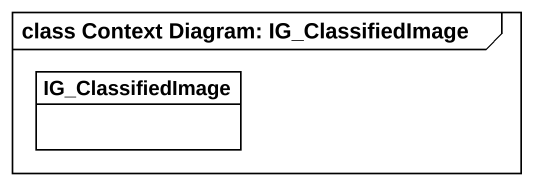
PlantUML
@startuml
mainframe class Context Diagram: IG_ClassifiedImage
hide circle
hide empty members
class IG_ClassifiedImage
@enduml
